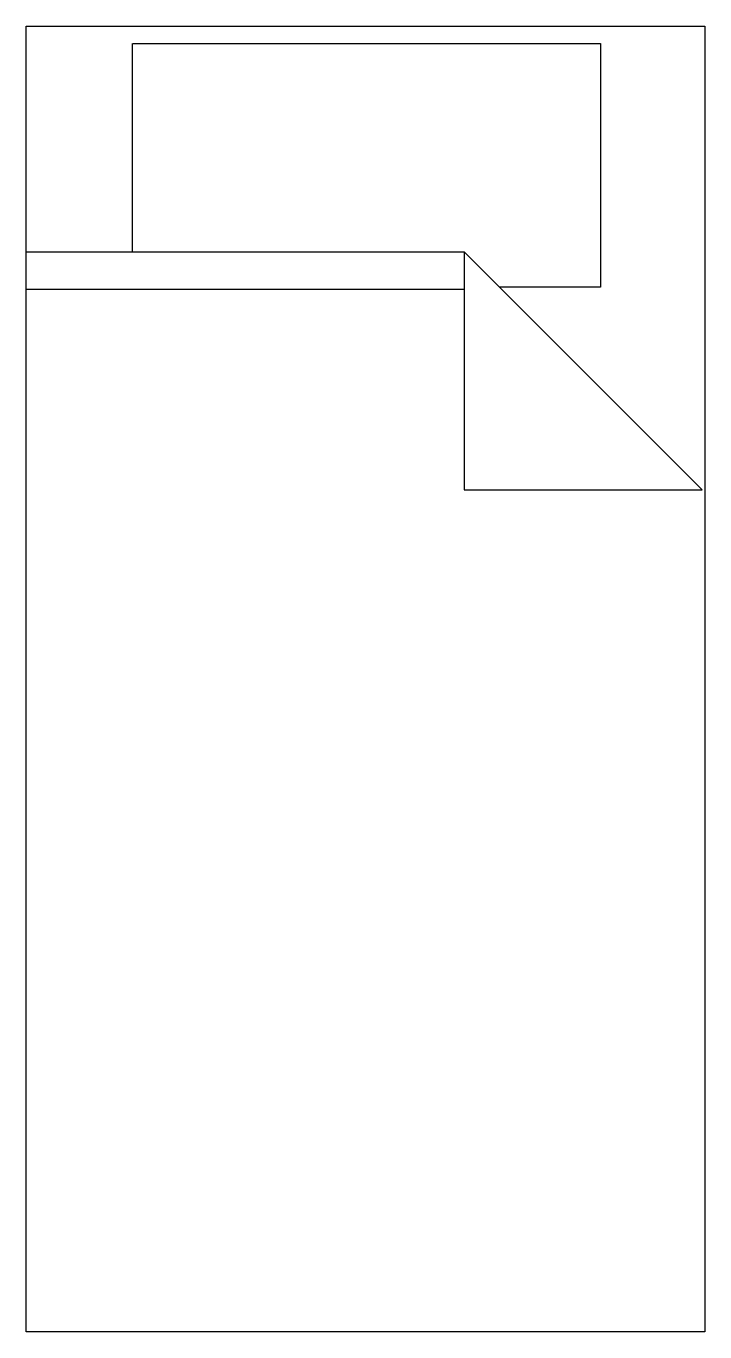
# Model space of a CAD drawing. Extents: x 0 to 39, y -75 to 0.
import ezdxf

# ---------------------------------------------------------------- set-up
doc = ezdxf.new("R2010")
doc.units = 0
doc.header["$MEASUREMENT"] = 0
doc.layers.get('0').update_dxf_attribs({"linetype": 'CONTINUOUS'})

msp = doc.modelspace()

# ---------------------------------------------------------------- linework, layer by layer
at = {"color": 0, "linetype": 'Continuous'}
for p, q in [((0, -75.000002), (0, 0)), ((0, 0), (39.00005, 0)), ((39.00005, 0), (39.00005, -75.002733)), ((6.12005, -12.96), (6.12005, -0.99222)), ((6.12345, -1), (33.00005, -1)), ((33.00005, -1), (33.00005, -15)), ((0, -12.96), (25.15995, -12.96)), ((25.15995, -12.96), (25.15995, -26.64)), ((38.84005, -26.64), (25.15995, -12.96)), ((33.00005, -15), (27.21735, -15)), ((25.15995, -15.12), (0, -15.12)), ((25.15995, -26.64), (38.84005, -26.64)), ((38.99535, -75.000002), (0, -75.000002))]:
    msp.add_line(p, q, dxfattribs=at)

doc.saveas('drawing.dxf')
